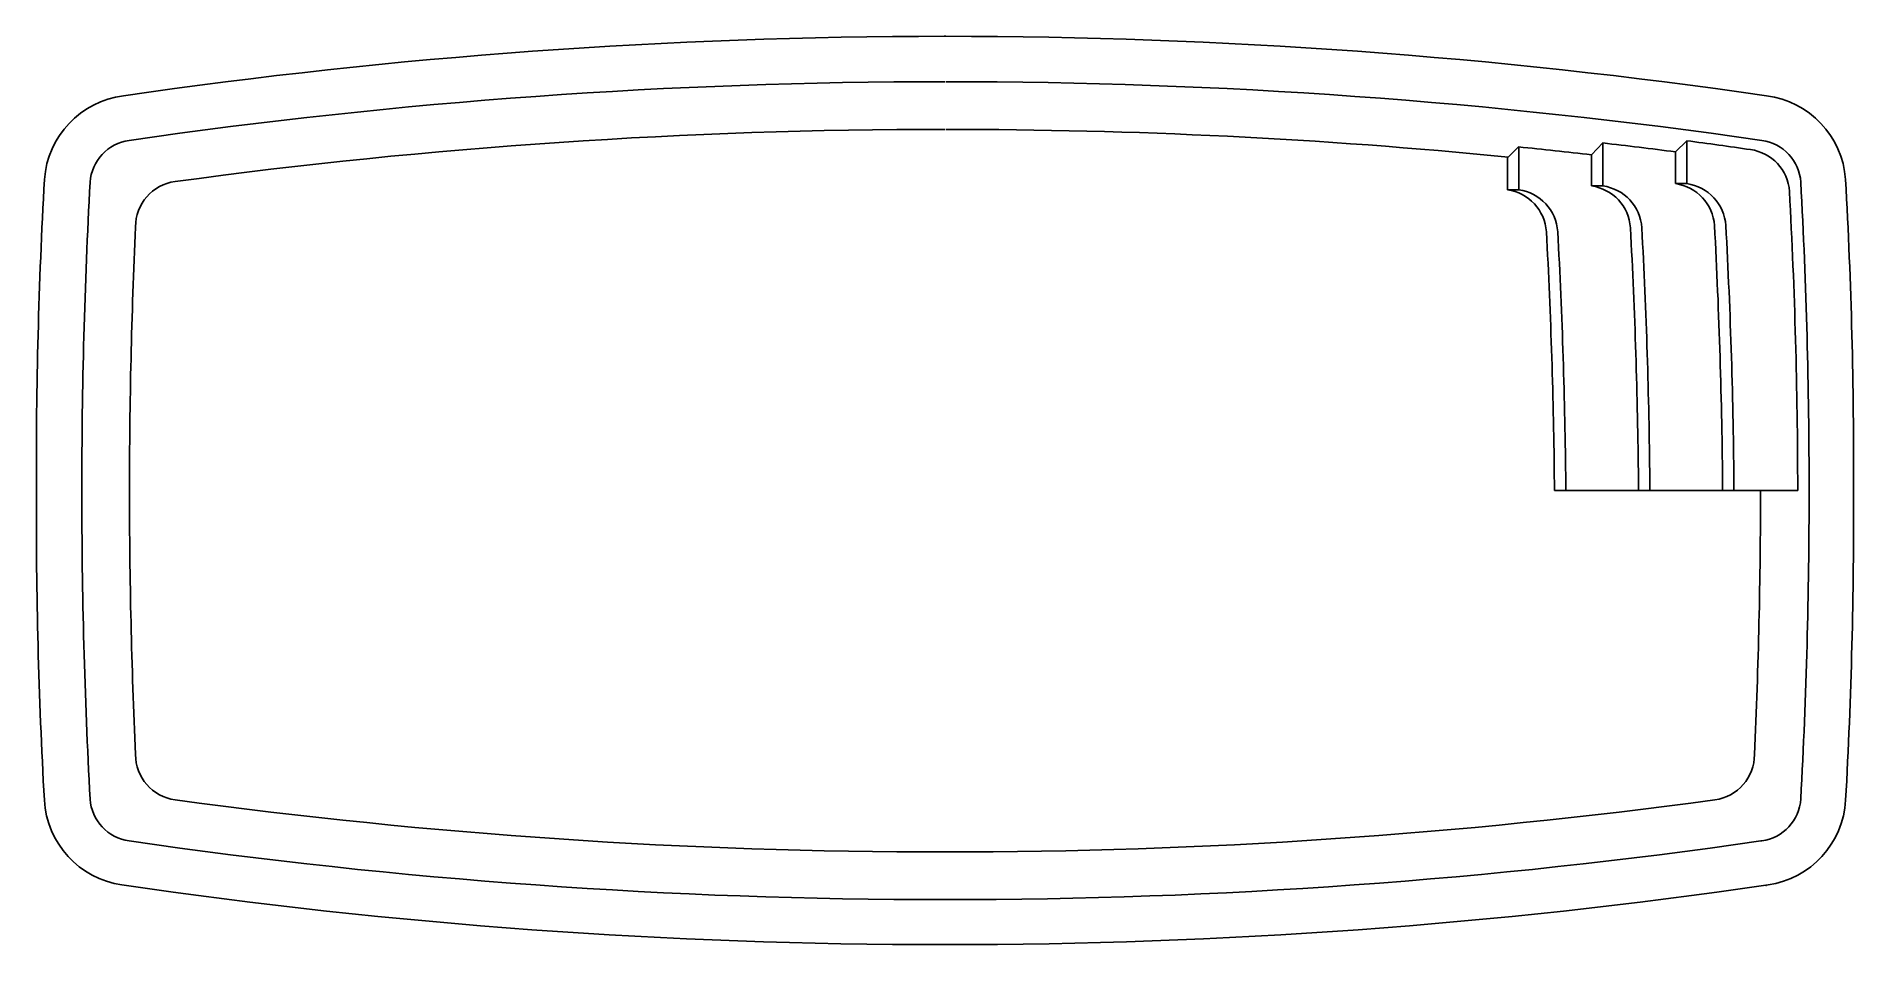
# Model space of a CAD drawing. Extents: x -1121.93 to -1113.93, y 309.68 to 313.68.
import ezdxf

# ---------------------------------------------------------------- set-up
doc = ezdxf.new("R2010")
doc.units = 0
doc.header["$LTSCALE"] = 10
doc.header["$MEASUREMENT"] = 0
doc.layers.get('0').update_dxf_attribs({"linetype": 'CONTINUOUS'})
doc.layers.add('Piscinas_Fibratec', color=4, linetype='CONTINUOUS')

msp = doc.modelspace()

# ---------------------------------------------------------------- linework, layer by layer
for p, q in [((-1117.9271, 313.6771), (-1117.9351, 313.6771)), ((-1117.9271, 309.6771), (-1117.9351, 309.6771))]:
    msp.add_line(p, q)
at = {"layer": 'Piscinas_Fibratec', "color": 1}
for p, q in [((-1114.7151, 313.1683), (-1114.6651, 313.2173)), ((-1114.7151, 313.1683), (-1114.6651, 313.2173)), ((-1114.6651, 313.0283), (-1114.6651, 313.2173)), ((-1114.6651, 313.0283), (-1114.6651, 313.2173)), ((-1115.4551, 313.1413), (-1115.4051, 313.1913)), ((-1115.4551, 313.1413), (-1115.4051, 313.1913)), ((-1115.4551, 313.0013), (-1115.4551, 313.1413)), ((-1115.4551, 313.0013), (-1115.4551, 313.1413)), ((-1115.4051, 313.0013), (-1115.4051, 313.1913)), ((-1115.4051, 313.0013), (-1115.4051, 313.1913)), ((-1115.0851, 313.1556), (-1115.0351, 313.2075)), ((-1115.0851, 313.1556), (-1115.0351, 313.2075)), ((-1115.0851, 313.0183), (-1115.0851, 313.1556)), ((-1115.0851, 313.0183), (-1115.0851, 313.1556)), ((-1115.0351, 313.0183), (-1115.0351, 313.2083)), ((-1115.0351, 313.0183), (-1115.0351, 313.2083)), ((-1114.7151, 313.1283), (-1114.7151, 313.1683)), ((-1114.7151, 313.1283), (-1114.7151, 313.1683)), ((-1114.7151, 313.0283), (-1114.7151, 313.1283)), ((-1114.7151, 313.0283), (-1114.7151, 313.1283)), ((-1115.4551, 313.0013), (-1115.4051, 313.0013)), ((-1115.4551, 313.0013), (-1115.4051, 313.0013)), ((-1115.0351, 313.0183), (-1115.0851, 313.0183)), ((-1115.0351, 313.0183), (-1115.0851, 313.0183)), ((-1114.6651, 313.0283), (-1114.7151, 313.0283)), ((-1114.6651, 313.0283), (-1114.7151, 313.0283)), ((-1121.4945, 312.8374), (-1121.4945, 312.8382)), ((-1121.4945, 312.8374), (-1121.4945, 312.8382)), ((-1115.2483, 311.7085), (-1115.2483, 311.6771)), ((-1115.2483, 311.7085), (-1115.2483, 311.6771)), ((-1115.1983, 311.7085), (-1115.1983, 311.6771)), ((-1115.1983, 311.7085), (-1115.1983, 311.6771)), ((-1114.8783, 311.7256), (-1114.8783, 311.6771)), ((-1114.8783, 311.7256), (-1114.8783, 311.6771)), ((-1114.8283, 311.7256), (-1114.8283, 311.6771)), ((-1114.8283, 311.7256), (-1114.8283, 311.6771)), ((-1114.1771, 311.6771), (-1115.2483, 311.6771)), ((-1114.1771, 311.6771), (-1115.2483, 311.6771)), ((-1114.5078, 311.6856), (-1114.5078, 311.6771)), ((-1114.5078, 311.6856), (-1114.5078, 311.6771)), ((-1114.4578, 311.6856), (-1114.4578, 311.6771)), ((-1114.4578, 311.6856), (-1114.4578, 311.6771)), ((-1114.1771, 311.6856), (-1114.1771, 311.6771)), ((-1114.1771, 311.6856), (-1114.1771, 311.6771)), ((-1121.4945, 310.5151), (-1121.4945, 310.5143)), ((-1121.4945, 310.5151), (-1121.4945, 310.5143)), ((-1114.3677, 310.5151), (-1114.3677, 310.5143)), ((-1114.3677, 310.5151), (-1114.3677, 310.5143)), ((-1114.1636, 310.3187), (-1114.1636, 310.3197)), ((-1114.1636, 310.3187), (-1114.1636, 310.3197)), ((-1114.3391, 310.1337), (-1114.3351, 310.1343)), ((-1114.3391, 310.1337), (-1114.3351, 310.1343))]:
    msp.add_line(p, q, dxfattribs=at)
at = {"layer": 'Piscinas_Fibratec', "color": 2}
for p, q in [((-1121.7311, 311.6771), (-1121.7311, 311.6754)), ((-1121.7311, 311.6771), (-1121.7311, 311.6754)), ((-1114.3181, 309.9373), (-1114.3141, 309.9379)), ((-1114.3181, 309.9373), (-1114.3141, 309.9379))]:
    msp.add_line(p, q, dxfattribs=at)
at = {"layer": 'Piscinas_Fibratec'}
for p, q in [((-1121.8957, 310.3068), (-1121.8957, 310.3058)), ((-1121.8957, 310.3058), (-1121.8957, 310.3068)), ((-1113.9665, 310.3058), (-1113.9665, 310.3068)), ((-1113.9665, 310.3068), (-1113.9665, 310.3058))]:
    msp.add_line(p, q, dxfattribs=at)
for centre, radius, start, end in [((-1117.9304, 288.5575), 25.1196, 90.0107, 98.28055), ((-1117.9318, 288.5575), 25.1196, 81.71945, 89.9893), ((-1121.4967, 313.0185), 0.4, 97.38409, 175.86648), ((-1114.3655, 313.0185), 0.4, 4.13352, 82.61591), ((-1099.0892, 311.7724), 22.8421, 176.80045, 180.23922), ((-1136.7731, 311.7724), 22.8421, 359.76078, 3.19955), ((-1099.0892, 311.5817), 22.8421, 179.76078, 183.1828), ((-1136.7731, 311.5817), 22.8421, 356.8172, 0.23922), ((-1121.4967, 310.3357), 0.4, 183.1828, 261.70505), ((-1114.3655, 310.3357), 0.4, 278.29495, 356.8172), ((-1117.9304, 334.7967), 25.1196, 261.70505, 269.9893), ((-1117.9318, 334.7967), 25.1196, 270.0107, 278.29495)]:
    msp.add_arc(centre, radius, start, end, dxfattribs=at)
at = {"layer": 'Piscinas_Fibratec', "color": 2}
for centre, radius, start, end in [((-1117.9394, 288.477), 25, 89.98106, 98.24177), ((-1117.9394, 288.477), 25, 89.98106, 98.24177), ((-1117.9188, 288.477), 25, 81.75823, 90.01894), ((-1117.9188, 288.477), 25, 81.75823, 90.01894), ((-1121.4951, 313.0208), 0.2, 98.0592, 176.10455), ((-1121.4951, 313.0208), 0.2, 98.0592, 176.10455), ((-1114.3631, 313.0208), 0.2, 3.89545, 81.9408), ((-1114.3631, 313.0208), 0.2, 3.89545, 81.9408), ((-1096.7311, 311.6843), 25, 176.90438, 180.01664), ((-1096.7311, 311.6843), 25, 176.90438, 180.01664), ((-1139.1271, 311.6843), 25, 359.98336, 3.09562), ((-1139.1271, 311.6843), 25, 359.98336, 3.09562), ((-1096.7311, 311.6682), 25, 179.98336, 183.09562), ((-1096.7311, 311.6682), 25, 179.98336, 183.09562), ((-1139.1271, 311.6698), 25, 356.90438, 0.01664), ((-1139.1271, 311.6698), 25, 356.90438, 0.01664), ((-1121.4951, 310.3317), 0.2, 183.89545, 261.9408), ((-1121.4951, 310.3317), 0.2, 183.89545, 261.9408), ((-1114.3631, 310.3323), 0.2, 278.0592, 356.10455), ((-1114.3631, 310.3323), 0.2, 278.0592, 356.10455), ((-1117.9394, 334.8755), 25, 261.75823, 270.01894), ((-1117.9394, 334.8755), 25, 261.75823, 270.01894), ((-1117.9228, 334.8755), 25, 269.98106, 278.24177), ((-1117.9228, 334.8755), 25, 269.98106, 278.24177)]:
    msp.add_arc(centre, radius, start, end, dxfattribs=at)
at = {"layer": 'Piscinas_Fibratec', "color": 1}
for centre, radius, start, end in [((-1117.9394, 288.2672), 25, 89.98106, 97.77212), ((-1117.9394, 288.2672), 25, 89.98106, 97.77212), ((-1117.9188, 288.2672), 25, 84.33538, 90.01894), ((-1117.9188, 288.2672), 25, 84.33538, 90.01894), ((-1117.9688, 288.4365), 25, 81.75823, 82.40613), ((-1117.9688, 288.4365), 25, 81.75823, 82.40613), ((-1117.9188, 288.3167), 25, 83.49151, 84.2317), ((-1117.9188, 288.3167), 25, 83.49151, 84.2317), ((-1117.9188, 288.3744), 25, 82.63727, 83.37616), ((-1117.9188, 288.3744), 25, 82.63727, 83.37616), ((-1114.4131, 312.9803), 0.2, 3.89545, 81.9408), ((-1114.4131, 312.9803), 0.2, 3.89545, 81.9408), ((-1121.2945, 312.8392), 0.2, 97.38276, 180.28798), ((-1121.2945, 312.8392), 0.2, 97.38276, 180.28798), ((-1115.4831, 312.8032), 0.2, 3.89545, 81.9408), ((-1115.4831, 312.8032), 0.2, 3.89545, 81.9408), ((-1115.4331, 312.8032), 0.2, 3.89545, 81.9408), ((-1115.4331, 312.8032), 0.2, 3.89545, 81.9408), ((-1115.1131, 312.8203), 0.2, 3.89545, 81.9408), ((-1115.1131, 312.8203), 0.2, 3.89545, 81.9408), ((-1115.0631, 312.8203), 0.2, 3.89545, 81.9408), ((-1115.0631, 312.8203), 0.2, 3.89545, 81.9408), ((-1114.7431, 312.8303), 0.2, 3.89545, 81.9408), ((-1114.7431, 312.8303), 0.2, 3.89545, 81.9408), ((-1114.6931, 312.8303), 0.2, 3.89545, 81.9408), ((-1114.6931, 312.8303), 0.2, 3.89545, 81.9408), ((-1139.1771, 311.6438), 25, 0.09566, 3.09562), ((-1139.1771, 311.6438), 25, 0.09566, 3.09562), ((-1096.5211, 311.6843), 25, 177.35651, 180.01664), ((-1096.5211, 311.6843), 25, 177.35651, 180.01664), ((-1140.2471, 311.4668), 25, 0.55403, 3.09562), ((-1140.2471, 311.4668), 25, 0.55403, 3.09562), ((-1140.1971, 311.4668), 25, 0.55403, 3.09562), ((-1140.1971, 311.4668), 25, 0.55403, 3.09562), ((-1139.8771, 311.4838), 25, 0.55403, 3.09562), ((-1139.8771, 311.4838), 25, 0.55403, 3.09562), ((-1139.8271, 311.4838), 25, 0.55403, 3.09562), ((-1139.8271, 311.4838), 25, 0.55403, 3.09562), ((-1139.5071, 311.4938), 25, 0.43943, 3.09562), ((-1139.5071, 311.4938), 25, 0.43943, 3.09562), ((-1139.4571, 311.4938), 25, 0.43943, 3.09562), ((-1139.4571, 311.4938), 25, 0.43943, 3.09562), ((-1096.5211, 311.6682), 25, 179.98336, 182.64349), ((-1096.5211, 311.6682), 25, 179.98336, 182.64349), ((-1139.3411, 311.6682), 25, 357.35651, 0.01664), ((-1139.3411, 311.6682), 25, 357.35651, 0.01664), ((-1121.2945, 310.5133), 0.2, 179.71202, 262.61724), ((-1121.2945, 310.5133), 0.2, 179.71202, 262.61724), ((-1114.5677, 310.5133), 0.2, 277.38276, 0.28798), ((-1114.5677, 310.5133), 0.2, 277.38276, 0.28798), ((-1117.9394, 335.0853), 25, 262.22788, 270.01894), ((-1117.9394, 335.0853), 25, 262.22788, 270.01894), ((-1117.9228, 335.0853), 25, 269.98106, 277.77212), ((-1117.9228, 335.0853), 25, 269.98106, 277.77212)]:
    msp.add_arc(centre, radius, start, end, dxfattribs=at)

doc.saveas('drawing.dxf')
